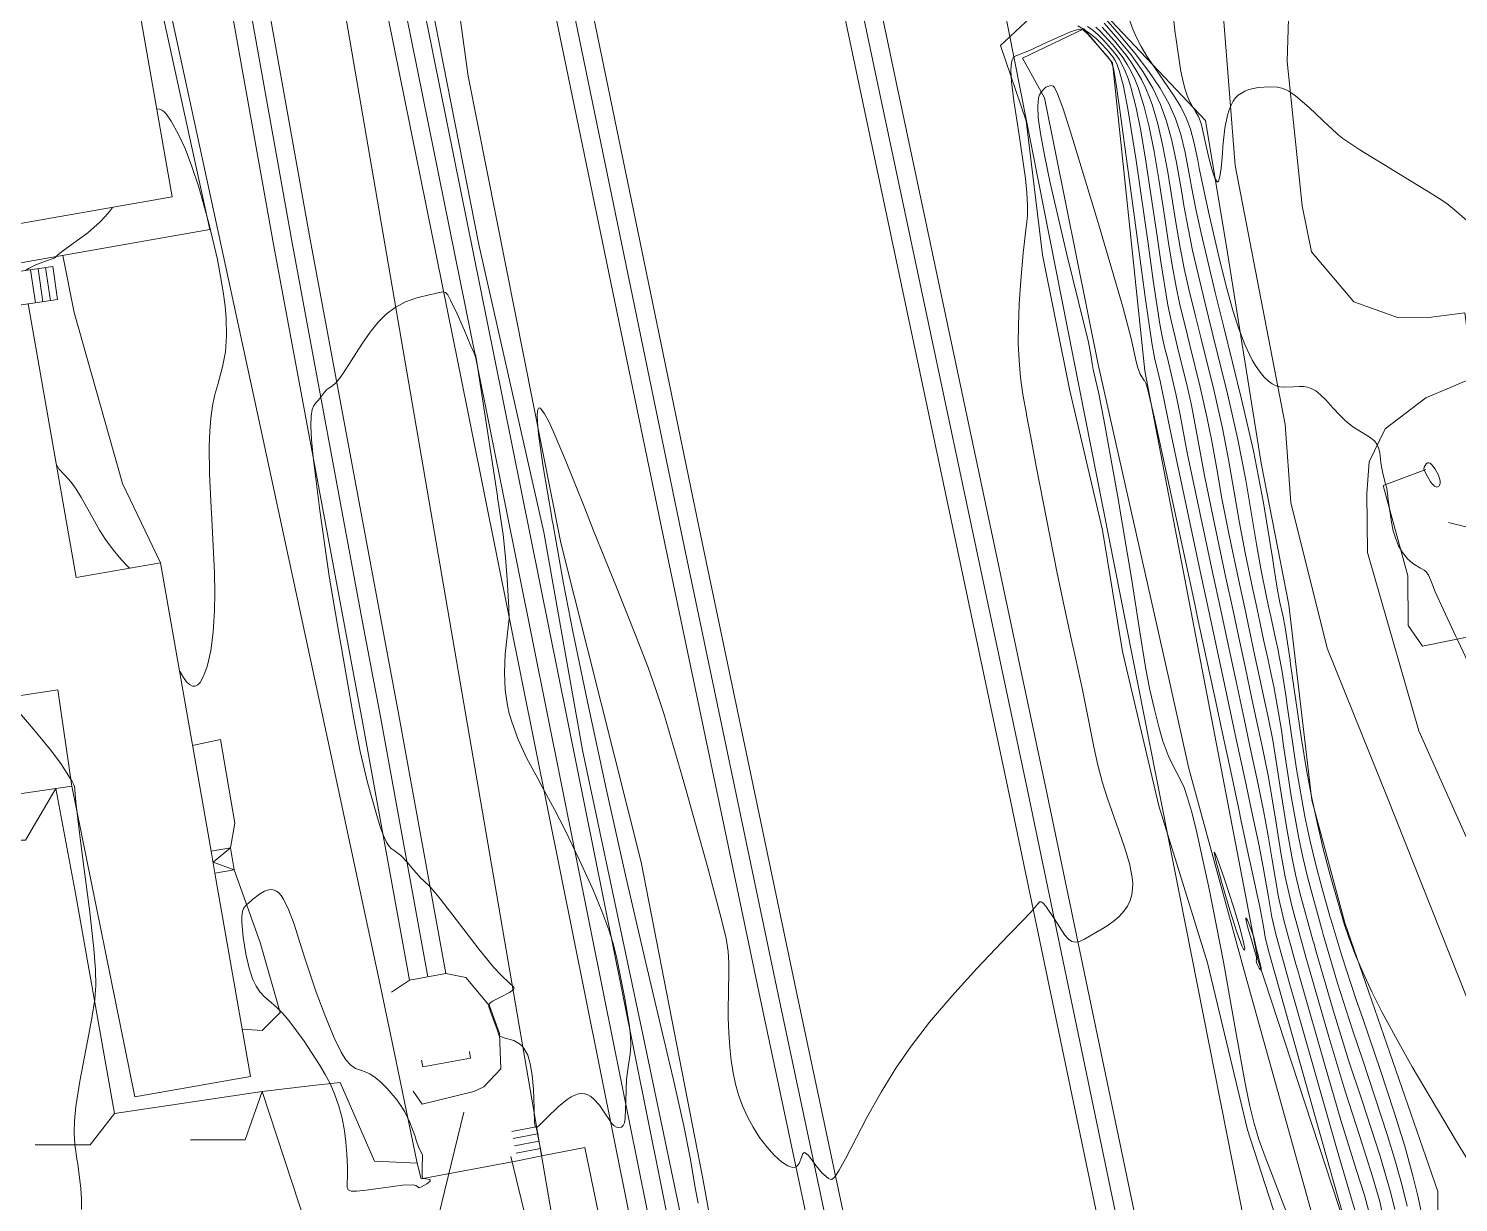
# Model space of a CAD drawing. Header units: metres. Extents: x 1233805 to 1234355, y 654698 to 655114.
# Drawn here: x 1234076.8 to 1234138.4, y 654992.7 to 655043.3 of the extents above; entities that cross this region are included whole.
import ezdxf

# ---------------------------------------------------------------- set-up
doc = ezdxf.new("R2010")
doc.units = ezdxf.units.M

msp = doc.modelspace()

# ---------------------------------------------------------------- linework, layer by layer
at = {"layer": 'ИИ_ГИДРОГРАФИЯ', "lineweight": 0, "elevation": 5.096}
msp.add_lwpolyline([(1234145.013, 654951.344), (1234144.198, 654951.95), (1234143.374, 654954.929), (1234142.943, 654956.27), (1234139.842, 654967.008), (1234137.711, 654973.813), (1234135.295, 654979.585), (1234133.888, 654981.868), (1234132.364, 654991.308), (1234129.181, 655002.757), (1234126.804, 655011.427), (1234125.945, 655015.295), (1234122.899, 655028.824), (1234120.597, 655040.323), (1234119.644, 655042.035), (1234122.284, 655043.286), (1234123.524, 655041.825), (1234124.913, 655028.55), (1234129.789, 655003.198), (1234133.568, 654991.624), (1234140.523, 654971.04), (1234144.06, 654956.184), (1234145.013, 654951.344)], dxfattribs=at)
at = {"layer": 'ИИ_ГОРИЗОНТАЛИ_ОСН', "lineweight": 0}
for points, elevation in [([(1234122.025, 655043.417), (1234122.275, 655043.281), (1234122.551, 655043.095), (1234122.82, 655042.872), (1234123.082, 655042.613), (1234123.388, 655042.266), (1234123.395, 655042.258), (1234123.396, 655042.256), (1234123.537, 655042.082), (1234123.637, 655041.926), (1234123.728, 655041.736), (1234123.814, 655041.502), (1234123.993, 655040.827), (1234124.188, 655039.839), (1234124.542, 655037.617), (1234125.067, 655033.938), (1234125.278, 655032.442), (1234125.563, 655030.572), (1234125.665, 655030.036), (1234125.783, 655029.525), (1234125.888, 655029.107), (1234126.257, 655027.562), (1234126.432, 655026.658), (1234126.746, 655025.025), (1234127.833, 655019.877), (1234128.186, 655018.241), (1234128.503, 655016.768), (1234128.846, 655015.168), (1234129.191, 655013.555), (1234129.502, 655012.11), (1234129.741, 655010.999), (1234130.032, 655009.609), (1234130.234, 655008.52), (1234130.402, 655007.481), (1234130.673, 655005.884), (1234130.916, 655004.831), (1234131.425, 655002.995), (1234131.503, 655002.722), (1234131.633, 655002.262), (1234132.648, 654998.692), (1234133.36, 654996.268), (1234134.036, 654994.099), (1234134.37, 654993.034), (1234134.554, 654992.389)], 6.5), ([(1234122.441, 655043.392), (1234122.68, 655043.23), (1234122.911, 655043.033), (1234123.145, 655042.796), (1234123.454, 655042.444), (1234123.465, 655042.43), (1234123.468, 655042.428), (1234123.662, 655042.192), (1234123.808, 655041.981), (1234123.943, 655041.743), (1234124.069, 655041.471), (1234124.193, 655041.149), (1234124.312, 655040.779), (1234124.539, 655039.887), (1234124.726, 655038.962), (1234124.932, 655037.777), (1234125.447, 655034.36), (1234125.608, 655033.25), (1234125.912, 655031.38), (1234126.044, 655030.726), (1234126.215, 655030.007), (1234126.37, 655029.385), (1234126.706, 655028.028), (1234126.924, 655027.07), (1234127.217, 655025.53), (1234127.491, 655024.041), (1234127.856, 655022.239), (1234128.411, 655019.63), (1234128.701, 655018.282), (1234128.963, 655017.068), (1234129.245, 655015.75), (1234129.53, 655014.422), (1234129.786, 655013.232), (1234129.983, 655012.316), (1234130.229, 655011.124), (1234130.421, 655010.035), (1234130.572, 655009.068), (1234130.786, 655007.708), (1234130.958, 655006.751), (1234131.256, 655005.447), (1234131.79, 655003.513), (1234131.852, 655003.293), (1234131.948, 655002.953), (1234132.836, 654999.855), (1234133.526, 654997.564), (1234134.169, 654995.561), (1234134.72, 654993.842), (1234135.031, 654992.758), (1234135.301, 654991.547)], 7), ([(1234122.805, 655043.367), (1234122.998, 655043.198), (1234123.519, 655042.622), (1234123.536, 655042.603), (1234123.539, 655042.6), (1234123.786, 655042.302), (1234123.98, 655042.04), (1234124.158, 655041.76), (1234124.323, 655041.459), (1234124.481, 655041.123), (1234124.627, 655040.758), (1234124.891, 655039.935), (1234125.1, 655039.075), (1234125.314, 655038), (1234125.534, 655036.71), (1234125.804, 655034.948), (1234125.938, 655034.058), (1234126.105, 655033.031), (1234126.261, 655032.181), (1234126.427, 655031.405), (1234126.646, 655030.489), (1234126.853, 655029.662), (1234127.3, 655027.855), (1234127.591, 655026.579), (1234127.787, 655025.597), (1234128.01, 655024.337), (1234128.236, 655023.057), (1234128.546, 655021.479), (1234128.989, 655019.382), (1234129.217, 655018.323), (1234129.423, 655017.369), (1234129.645, 655016.332), (1234129.868, 655015.288), (1234130.07, 655014.353), (1234130.224, 655013.633), (1234130.425, 655012.64), (1234130.608, 655011.55), (1234130.735, 655010.709), (1234131.013, 655008.909), (1234131.243, 655007.618), (1234131.405, 655006.854), (1234131.594, 655006.069), (1234132.155, 655004.029), (1234132.202, 655003.864), (1234132.272, 655003.618), (1234133.026, 655001.012), (1234133.693, 654998.861), (1234134.257, 654997.144), (1234135.049, 654994.711), (1234135.508, 654993.128), (1234135.68, 654992.413)], 7.5), ([(1234123.159, 655043.537), (1234123.65, 655042.979), (1234123.676, 655042.948), (1234123.679, 655042.944), (1234124.323, 655042.165), (1234124.831, 655041.456), (1234125.256, 655040.742), (1234125.594, 655040.03), (1234125.851, 655039.316), (1234126.079, 655038.487), (1234126.281, 655037.535), (1234126.506, 655036.234), (1234126.599, 655035.675), (1234126.775, 655034.702), (1234126.97, 655033.744), (1234127.509, 655031.453), (1234127.818, 655030.217), (1234128.489, 655027.508), (1234128.926, 655025.596), (1234129.272, 655023.838), (1234129.616, 655021.779), (1234129.727, 655021.089), (1234129.927, 655019.953), (1234130.145, 655018.887), (1234130.249, 655018.404), (1234130.343, 655017.97), (1234130.444, 655017.497), (1234130.545, 655017.021), (1234130.637, 655016.596), (1234130.708, 655016.268), (1234130.818, 655015.674), (1234130.982, 655014.581), (1234131.046, 655014.13), (1234131.453, 655011.395), (1234131.814, 655009.352), (1234132.026, 655008.349), (1234132.268, 655007.327), (1234132.54, 655006.287), (1234132.886, 655005.058), (1234132.901, 655005.006), (1234132.923, 655004.928), (1234133.395, 655003.35), (1234134.025, 655001.455), (1234134.289, 655000.688), (1234135.066, 654998.413), (1234135.64, 654996.661), (1234136.107, 654995.143), (1234136.461, 654993.867), (1234136.682, 654992.956), (1234136.871, 654992.048)], 8.5), ([(1234123.234, 655043.712), (1234123.715, 655043.157), (1234123.746, 655043.121), (1234123.749, 655043.118), (1234124.494, 655042.23), (1234125.084, 655041.459), (1234125.57, 655040.739), (1234125.946, 655040.078), (1234126.232, 655039.434), (1234126.466, 655038.735), (1234126.656, 655037.961), (1234126.856, 655036.892), (1234126.929, 655036.483), (1234127.115, 655035.518), (1234127.335, 655034.484), (1234127.94, 655031.935), (1234128.301, 655030.494), (1234129.084, 655027.335), (1234129.593, 655025.105), (1234130.028, 655022.875), (1234130.427, 655020.407), (1234130.472, 655020.105), (1234130.618, 655019.188), (1234130.723, 655018.639), (1234130.765, 655018.445), (1234130.803, 655018.27), (1234130.843, 655018.079), (1234130.884, 655017.887), (1234130.921, 655017.717), (1234130.949, 655017.585), (1234131.169, 655016.096), (1234131.194, 655015.911), (1234131.666, 655012.684), (1234131.885, 655011.37), (1234132.099, 655010.219), (1234132.335, 655009.101), (1234132.603, 655007.963), (1234132.9, 655006.819), (1234133.251, 655005.577), (1234133.5, 655004.734), (1234133.702, 655004.145), (1234133.993, 655003.373), (1234134.315, 655002.61), (1234134.693, 655001.795), (1234135.125, 655000.936), (1234135.706, 654999.858), (1234136.435, 654998.566), (1234138.338, 654995.345), (1234139.155, 654994.02)], 9), ([(1234124.266, 655043.643), (1234124.403, 655043.273), (1234124.56, 655042.918), (1234124.76, 655042.534), (1234125.006, 655042.119), (1234125.717, 655041.064), (1234126.177, 655040.397), (1234126.463, 655039.935), (1234126.703, 655039.46), (1234126.888, 655038.968), (1234127.033, 655038.427), (1234127.195, 655037.628), (1234127.259, 655037.291), (1234127.653, 655035.414), (1234128.145, 655033.295), (1234128.446, 655032.102), (1234128.71, 655031.155), (1234128.966, 655030.36), (1234129.219, 655029.694), (1234129.541, 655029.022), (1234129.707, 655028.74), (1234129.878, 655028.496), (1234130.05, 655028.29), (1234130.224, 655028.125), (1234130.4, 655027.999), (1234130.577, 655027.914), (1234130.72, 655027.873), (1234130.879, 655027.853), (1234131.298, 655027.867), (1234131.562, 655027.884), (1234131.755, 655027.879), (1234131.928, 655027.85), (1234132.085, 655027.797), (1234132.277, 655027.688), (1234132.484, 655027.524), (1234132.711, 655027.303), (1234133.02, 655026.964), (1234133.325, 655026.63), (1234133.55, 655026.409), (1234133.881, 655026.149), (1234134.32, 655025.876), (1234134.627, 655025.688), (1234134.803, 655025.542), (1234134.91, 655025.402), (1234134.986, 655025.234), (1234135.033, 655025.036), (1234135.065, 655024.754), (1234135.08, 655024.598), (1234135.146, 655024.206), (1234135.256, 655023.786), (1234135.272, 655023.735), (1234135.334, 655023.5), (1234135.385, 655023.141), (1234135.402, 655022.995), (1234135.537, 655022.031), (1234135.616, 655021.663), (1234135.705, 655021.356), (1234135.843, 655021.022), (1234136.018, 655020.723), (1234136.227, 655020.462), (1234136.464, 655020.25), (1234136.792, 655020.056), (1234136.943, 655019.973), (1234137.035, 655019.898), (1234137.133, 655019.75), (1234137.258, 655019.451), (1234137.423, 655019.039), (1234138.137, 655017.48), (1234138.314, 655017.105), (1234138.39, 655016.943), (1234138.863, 655015.959)], 9.5), ([(1234131.044, 654992.213), (1234130.442, 654993.794), (1234130.093, 654994.695), (1234129.829, 654995.442), (1234129.623, 654996.129), (1234129.44, 654996.868), (1234129.253, 654997.777), (1234128.84, 655000.081), (1234128.303, 655003.084), (1234127.696, 655006.171), (1234127.124, 655008.79), (1234126.928, 655009.577), (1234126.759, 655010.163), (1234126.603, 655010.602), (1234126.426, 655010.986), (1234126.293, 655011.236), (1234125.954, 655011.915), (1234125.693, 655012.606), (1234125.513, 655013.218), (1234125.325, 655013.966), (1234125.137, 655014.817), (1234124.965, 655015.699), (1234124.692, 655017.393), (1234124.358, 655019.535), (1234123.738, 655023.201), (1234123.153, 655026.453), (1234122.92, 655027.63), (1234122.734, 655028.429), (1234122.689, 655028.619), (1234122.648, 655028.873), (1234122.575, 655029.336), (1234122.471, 655029.845), (1234122.074, 655031.467), (1234121.554, 655033.566), (1234120.841, 655036.652), (1234120.59, 655037.855), (1234120.421, 655038.777), (1234120.327, 655039.463), (1234120.3, 655039.97), (1234120.337, 655040.319), (1234120.38, 655040.449), (1234120.444, 655040.563), (1234120.544, 655040.683), (1234120.658, 655040.773), (1234120.781, 655040.829), (1234120.899, 655040.845), (1234120.964, 655040.827), (1234121.02, 655040.771), (1234121.16, 655040.493), (1234121.378, 655039.894), (1234121.714, 655038.857), (1234122.926, 655034.887), (1234123.963, 655031.313), (1234124.324, 655029.951), (1234124.548, 655028.952), (1234124.607, 655028.688), (1234124.714, 655028.416), (1234124.889, 655028.145), (1234124.896, 655028.136), (1234124.963, 655028.018), (1234125.032, 655027.795), (1234125.33, 655026.523), (1234126.627, 655020.576), (1234127.068, 655018.496), (1234127.218, 655017.781), (1234127.968, 655014.289), (1234128.251, 655012.996), (1234128.577, 655011.495), (1234128.962, 655009.671), (1234129.055, 655009.224), (1234129.415, 655007.545), (1234129.471, 655007.293), (1234129.879, 655005.388), (1234130.035, 655004.53), (1234130.102, 655004.15), (1234130.232, 655003.619), (1234130.703, 655001.937), (1234130.803, 655001.58), (1234131.726, 654998.301), (1234133.028, 654993.674), (1234133.581, 654991.717)], 5.5), ([(1234083.328, 655015.673), (1234083.366, 655015.591), (1234083.508, 655015.345), (1234083.643, 655015.16), (1234083.771, 655015.035), (1234083.893, 655014.971), (1234084.009, 655014.966), (1234084.121, 655015.02), (1234084.229, 655015.134), (1234084.334, 655015.308), (1234084.434, 655015.538), (1234084.526, 655015.816), (1234084.68, 655016.497), (1234084.788, 655017.31), (1234084.844, 655018.224), (1234084.853, 655018.972), (1234084.838, 655019.847), (1234084.726, 655022.172), (1234084.698, 655022.659), (1234084.631, 655024.136), (1234084.62, 655025.293), (1234084.639, 655025.963), (1234084.682, 655026.522), (1234084.757, 655027.041), (1234084.865, 655027.534), (1234084.99, 655027.973), (1234085.196, 655028.731), (1234085.312, 655029.382), (1234085.363, 655030.071), (1234085.348, 655030.805), (1234085.3, 655031.347), (1234085.22, 655031.956), (1234085.108, 655032.626), (1234084.967, 655033.349), (1234084.599, 655034.92), (1234084.165, 655036.466), (1234083.871, 655037.361), (1234083.578, 655038.129), (1234083.285, 655038.773), (1234082.983, 655039.314), (1234082.76, 655039.629), (1234082.664, 655039.727), (1234082.571, 655039.793), (1234082.475, 655039.832), (1234082.373, 655039.842), (1234082.359, 655039.841)], 6.5), ([(1234080.454, 655035.601), (1234080.329, 655035.426), (1234080.138, 655035.2), (1234079.916, 655034.97), (1234079.384, 655034.505), (1234078.675, 655033.981), (1234078.614, 655033.938), (1234078.186, 655033.626), (1234078.036, 655033.493), (1234078.035, 655033.493), (1234078.002, 655033.448), (1234077.986, 655033.435), (1234077.932, 655033.412), (1234077.521, 655033.267), (1234077.52, 655033.266), (1234077.144, 655033.124), (1234076.858, 655032.982), (1234076.708, 655032.879)], 6.5), ([(1234078.026, 655024.541), (1234078.147, 655024.34), (1234078.398, 655024.057), (1234078.671, 655023.756), (1234078.888, 655023.464), (1234079.091, 655023.129), (1234079.384, 655022.594), (1234079.889, 655021.692), (1234080.151, 655021.289), (1234080.434, 655020.899), (1234080.732, 655020.533), (1234081.028, 655020.211), (1234081.171, 655020.07), (1234081.187, 655020.053)], 6.5), ([(1234128.88, 655004.371), (1234129.097, 655003.782), (1234129.17, 655003.63), (1234129.211, 655003.593), (1234129.216, 655003.675), (1234129.184, 655003.866), (1234129.021, 655004.507), (1234128.732, 655005.467), (1234128.359, 655006.614), (1234128.043, 655007.515), (1234127.948, 655007.753), (1234127.905, 655007.823), (1234127.977, 655007.452), (1234128.235, 655006.494), (1234128.579, 655005.32), (1234128.88, 655004.371)], 5.5), ([(1234086.021, 655004.801), (1234086.077, 655004.151), (1234086.189, 655003.437), (1234086.331, 655002.816), (1234086.494, 655002.327), (1234086.634, 655002.042), (1234086.802, 655001.796), (1234087.001, 655001.581), (1234087.287, 655001.336), (1234087.551, 655001.113), (1234087.792, 655000.87), (1234088.052, 655000.564), (1234088.7, 654999.675), (1234089.37, 654998.659), (1234089.618, 654998.236), (1234089.823, 654997.842), (1234090.034, 654997.36), (1234090.206, 654996.868), (1234090.342, 654996.356), (1234090.444, 654995.816), (1234090.507, 654995.327), (1234090.551, 654994.798), (1234090.573, 654994.255), (1234090.571, 654993.773), (1234090.565, 654993.631), (1234090.563, 654993.382), (1234090.608, 654993.266), (1234090.656, 654993.232), (1234090.726, 654993.212), (1234090.957, 654993.207), (1234091.38, 654993.249), (1234092.11, 654993.349), (1234092.947, 654993.461), (1234093.399, 654993.48), (1234093.52, 654993.457), (1234093.584, 654993.411), (1234093.596, 654993.394), (1234093.64, 654993.36), (1234093.733, 654993.386), (1234093.993, 654993.526), (1234094.131, 654993.642), (1234094.137, 654993.679), (1234094.107, 654993.709), (1234093.941, 654993.747), (1234093.837, 654993.756), (1234093.837, 654993.756), (1234093.831, 654993.755), (1234093.825, 654993.755), (1234093.823, 654993.754), (1234093.816, 654993.754), (1234093.81, 654993.755), (1234093.808, 654993.755), (1234093.808, 654993.755), (1234093.796, 654993.874), (1234093.785, 654994.392), (1234093.798, 654994.546), (1234093.8, 654994.757), (1234093.713, 654994.953), (1234093.649, 654995.077), (1234093.53, 654995.414), (1234093.469, 654995.605), (1234093.265, 654996.166), (1234093.044, 654996.624), (1234092.89, 654996.877), (1234092.709, 654997.131), (1234092.265, 654997.648), (1234092.002, 654997.907), (1234091.761, 654998.11), (1234091.539, 654998.259), (1234091.333, 654998.358), (1234091.176, 654998.405), (1234090.916, 654998.497), (1234090.71, 654998.64), (1234090.506, 654998.87), (1234090.298, 654999.197), (1234089.992, 654999.822), (1234089.633, 655000.693), (1234089.23, 655001.788), (1234088.81, 655003.036), (1234088.599, 655003.701), (1234088.27, 655004.719), (1234088.037, 655005.344), (1234087.822, 655005.787), (1234087.718, 655005.943), (1234087.615, 655006.059), (1234087.518, 655006.134), (1234087.416, 655006.181), (1234087.307, 655006.203), (1234087.192, 655006.199), (1234086.995, 655006.138), (1234086.776, 655006.01), (1234086.479, 655005.773), (1234086.423, 655005.726), (1234086.361, 655005.673), (1234086.179, 655005.509), (1234086.097, 655005.393), (1234086.047, 655005.257), (1234086.021, 655005.065), (1234086.021, 655004.801)], 6.5), ([(1234129.719, 655003.288), (1234129.583, 655003.781), (1234129.535, 655003.935), (1234129.334, 655004.611), (1234129.26, 655004.936), (1234129.263, 655004.966), (1234129.277, 655004.966), (1234129.335, 655004.88), (1234129.5, 655004.49), (1234129.605, 655004.15), (1234129.715, 655003.703), (1234129.732, 655003.629), (1234129.793, 655003.393), (1234129.799, 655003.372), (1234129.813, 655003.306), (1234129.817, 655003.283), (1234129.844, 655003.175), (1234129.86, 655003.11), (1234129.924, 655002.833), (1234129.924, 655002.729), (1234129.893, 655002.746), (1234129.841, 655002.817), (1234129.737, 655003.024), (1234129.717, 655003.12), (1234129.719, 655003.182), (1234129.72, 655003.196), (1234129.719, 655003.288)], 5)]:
    msp.add_lwpolyline(points, dxfattribs=dict(at, elevation=elevation))
at = {"layer": 'ИИ_ГОРИЗОНТАЛИ_УТОЛЩ', "lineweight": 0}
for points, elevation in [([(1234105.67, 654992.686), (1234105.568, 654993.28), (1234105.334, 654994.639), (1234105.056, 654996.031), (1234104.6, 654998.07), (1234103.829, 655001.339), (1234103.364, 655003.298), (1234102.579, 655006.69), (1234101.762, 655010.357), (1234100.911, 655014.288), (1234100.275, 655017.329), (1234099.873, 655019.395), (1234099.425, 655021.916), (1234099.377, 655022.188), (1234099.368, 655022.242), (1234099, 655024.425), (1234098.804, 655025.827), (1234098.757, 655026.325), (1234098.747, 655026.678), (1234098.773, 655026.889), (1234098.799, 655026.942), (1234098.835, 655026.959), (1234098.876, 655026.942), (1234098.927, 655026.896), (1234099.057, 655026.709), (1234099.225, 655026.398), (1234099.433, 655025.959), (1234099.964, 655024.712), (1234100.793, 655022.635), (1234101.161, 655021.704), (1234102.155, 655019.234), (1234102.997, 655017.138), (1234103.523, 655015.767), (1234103.87, 655014.787), (1234104.194, 655013.79), (1234104.998, 655011.033), (1234105.004, 655011.009), (1234105.025, 655010.936), (1234106.09, 655007.142), (1234106.688, 655004.909), (1234106.879, 655004.097), (1234106.974, 655003.532), (1234107.005, 655003.044), (1234106.991, 655002.332), (1234106.985, 655002.148), (1234106.969, 655000.678), (1234106.991, 655000.029), (1234107.035, 654999.42), (1234107.099, 654998.845), (1234107.185, 654998.31), (1234107.292, 654997.813), (1234107.421, 654997.357), (1234107.593, 654996.881), (1234107.802, 654996.413), (1234108.047, 654995.96), (1234108.323, 654995.528), (1234108.632, 654995.119), (1234108.953, 654994.762), (1234109.267, 654994.479), (1234109.543, 654994.298), (1234109.652, 654994.254), (1234109.749, 654994.236), (1234109.836, 654994.242), (1234109.912, 654994.273), (1234109.976, 654994.328), (1234110.031, 654994.408), (1234110.128, 654994.663), (1234110.192, 654994.832), (1234110.253, 654994.87), (1234110.334, 654994.834), (1234110.439, 654994.725), (1234110.597, 654994.511), (1234110.701, 654994.367), (1234111.006, 654994.004), (1234111.285, 654993.76), (1234111.358, 654993.722), (1234111.42, 654993.719), (1234111.485, 654993.752), (1234111.557, 654993.822), (1234111.752, 654994.108), (1234112.038, 654994.633), (1234112.266, 654995.08), (1234112.944, 654996.388), (1234113.56, 654997.48), (1234114.196, 654998.504), (1234114.851, 654999.452), (1234115.648, 655000.485), (1234116.596, 655001.608), (1234117.685, 655002.809), (1234119.033, 655004.219), (1234119.19, 655004.381), (1234120.019, 655005.25), (1234120.314, 655005.595), (1234120.315, 655005.596), (1234120.382, 655005.672), (1234120.45, 655005.68), (1234120.538, 655005.622), (1234120.649, 655005.495), (1234121.005, 655004.952), (1234121.476, 655004.244), (1234121.634, 655004.068), (1234121.777, 655003.967), (1234121.914, 655003.932), (1234122.069, 655003.959), (1234122.318, 655004.07), (1234122.806, 655004.352), (1234122.975, 655004.453), (1234122.986, 655004.46), (1234123.337, 655004.676), (1234123.602, 655004.866), (1234123.827, 655005.063), (1234124.013, 655005.27), (1234124.165, 655005.492), (1234124.278, 655005.727), (1234124.354, 655005.975), (1234124.391, 655006.237), (1234124.395, 655006.468), (1234124.373, 655006.724), (1234124.257, 655007.321), (1234124.045, 655008.038), (1234123.677, 655009.07), (1234123.318, 655010.08), (1234123.093, 655010.806), (1234122.892, 655011.567), (1234122.716, 655012.357), (1234122.539, 655013.287), (1234122.524, 655013.368), (1234122.237, 655014.818), (1234121.825, 655016.65), (1234121.815, 655016.694), (1234121.449, 655018.343), (1234121.121, 655019.911), (1234120.238, 655024.451), (1234120.004, 655025.7), (1234119.822, 655026.664), (1234119.815, 655026.697), (1234119.664, 655027.543), (1234119.563, 655028.273), (1234119.497, 655029.004), (1234119.466, 655029.734), (1234119.47, 655030.522), (1234119.506, 655031.432), (1234119.575, 655032.454), (1234119.679, 655033.625), (1234119.806, 655034.765), (1234119.817, 655034.841), (1234119.859, 655035.243), (1234119.867, 655035.688), (1234119.84, 655036.221), (1234119.778, 655036.838), (1234119.487, 655038.816), (1234119.276, 655040.194), (1234119.175, 655041.015), (1234119.147, 655041.505), (1234119.17, 655041.847), (1234119.201, 655041.963), (1234119.244, 655042.047), (1234119.3, 655042.103), (1234119.381, 655042.14), (1234119.442, 655042.161), (1234120.049, 655042.409), (1234120.555, 655042.64), (1234121.715, 655043.159), (1234121.987, 655043.256), (1234122.157, 655043.273), (1234122.294, 655043.218), (1234122.463, 655043.065), (1234123.306, 655042.107), (1234123.325, 655042.085), (1234123.325, 655042.085), (1234123.469, 655041.878), (1234123.56, 655041.584), (1234123.663, 655041), (1234123.836, 655039.791), (1234124.38, 655035.799), (1234124.948, 655031.634), (1234125.216, 655029.76), (1234125.352, 655029.043), (1234125.405, 655028.83), (1234125.589, 655028.053), (1234125.66, 655027.698), (1234126, 655026.009), (1234127.255, 655020.125), (1234127.67, 655018.201), (1234128.042, 655016.468), (1234128.446, 655014.586), (1234128.853, 655012.689), (1234129.219, 655010.989), (1234129.5, 655009.682), (1234129.835, 655008.096), (1234130.048, 655007.005), (1234130.225, 655005.96), (1234130.388, 655005.017), (1234130.575, 655004.222), (1234131.062, 655002.473), (1234131.153, 655002.151), (1234131.344, 655001.473), (1234133.194, 654994.971), (1234133.851, 654992.782), (1234134.077, 654992.019)], 6), ([(1234123.081, 655043.365), (1234123.585, 655042.8), (1234123.606, 655042.776), (1234123.609, 655042.772), (1234124.151, 655042.102), (1234124.374, 655041.783), (1234124.577, 655041.455), (1234124.768, 655041.108), (1234124.942, 655040.748), (1234125.1, 655040.373), (1234125.242, 655039.983), (1234125.475, 655039.195), (1234125.696, 655038.24), (1234125.908, 655037.116), (1234126.156, 655035.582), (1234126.269, 655034.867), (1234126.439, 655033.87), (1234126.614, 655032.972), (1234126.813, 655032.068), (1234127.077, 655030.971), (1234127.336, 655029.94), (1234127.895, 655027.682), (1234128.259, 655026.088), (1234128.525, 655024.741), (1234128.81, 655023.086), (1234128.982, 655022.073), (1234129.237, 655020.717), (1234129.567, 655019.134), (1234129.733, 655018.364), (1234129.883, 655017.669), (1234130.044, 655016.915), (1234130.207, 655016.155), (1234130.353, 655015.474), (1234130.466, 655014.95), (1234130.622, 655014.156), (1234130.795, 655013.066), (1234130.893, 655012.397), (1234131.235, 655010.138), (1234131.529, 655008.485), (1234131.716, 655007.6), (1234131.932, 655006.696), (1234132.52, 655004.544), (1234132.551, 655004.435), (1234132.597, 655004.274), (1234133.214, 655002.173), (1234133.859, 655000.158), (1234134.3, 654998.848), (1234135.358, 654995.646), (1234135.713, 654994.48), (1234135.985, 654993.498), (1234136.21, 654992.557)], 8), ([(1234126.147, 655043.752), (1234126.227, 655043.1), (1234126.25, 655042.927), (1234126.263, 655042.834), (1234126.457, 655041.533), (1234126.55, 655041.062), (1234126.647, 655040.685), (1234126.734, 655040.423), (1234126.837, 655040.179), (1234127.109, 655039.696), (1234127.222, 655039.511), (1234127.344, 655039.215), (1234127.463, 655038.7), (1234127.518, 655038.439), (1234127.678, 655037.734), (1234127.818, 655037.199), (1234127.934, 655036.854), (1234128.025, 655036.701), (1234128.06, 655036.695), (1234128.092, 655036.73), (1234128.149, 655036.925), (1234128.198, 655037.285), (1234128.256, 655037.923), (1234128.282, 655038.243), (1234128.367, 655039.017), (1234128.475, 655039.572), (1234128.546, 655039.803), (1234128.627, 655040.003), (1234128.721, 655040.174), (1234128.827, 655040.316), (1234128.942, 655040.429), (1234129.076, 655040.527), (1234129.229, 655040.609), (1234129.401, 655040.675), (1234129.8, 655040.761), (1234130.295, 655040.789), (1234130.624, 655040.774), (1234130.87, 655040.718), (1234131.115, 655040.602), (1234131.403, 655040.402), (1234131.988, 655039.904), (1234132.86, 655039.086), (1234132.941, 655039.009), (1234133.225, 655038.745), (1234133.443, 655038.568), (1234134.177, 655038.083), (1234136.686, 655036.545), (1234137.086, 655036.301), (1234137.597, 655035.984), (1234137.916, 655035.763), (1234138.256, 655035.49), (1234138.784, 655035.033)], 10), ([(1234096.1, 655029.109), (1234096.094, 655029.149), (1234096.08, 655029.255), (1234096.13, 655029.034), (1234096.22, 655028.454), (1234096.331, 655027.724), (1234097.027, 655023.155), (1234097.035, 655023.105), (1234097.274, 655021.497), (1234097.385, 655020.512), (1234097.456, 655019.575), (1234097.525, 655018.361), (1234097.535, 655017.874), (1234097.465, 655017.269), (1234097.464, 655017.256), (1234097.364, 655016.35), (1234097.331, 655015.556), (1234097.363, 655014.814), (1234097.461, 655014.133), (1234097.541, 655013.786), (1234097.646, 655013.427), (1234097.928, 655012.667), (1234098.304, 655011.855), (1234098.836, 655010.858), (1234098.871, 655010.795), (1234099.496, 655009.65), (1234099.948, 655008.767), (1234100.554, 655007.498), (1234101.134, 655006.215), (1234101.528, 655005.272), (1234101.826, 655004.473), (1234102, 655003.917), (1234102.153, 655003.301), (1234102.517, 655001.513), (1234102.714, 655000.316), (1234102.76, 654999.869), (1234102.775, 654999.499), (1234102.754, 654999.115), (1234102.683, 654998.648), (1234102.595, 654998.036), (1234102.565, 654997.107), (1234102.539, 654996.35), (1234102.505, 654996.159), (1234102.45, 654996.032), (1234102.375, 654995.965), (1234102.266, 654995.947), (1234102.158, 654995.963), (1234102.06, 654996.024), (1234101.946, 654996.145), (1234101.811, 654996.334), (1234101.72, 654996.479), (1234101.428, 654996.914), (1234101.175, 654997.194), (1234101.047, 654997.292), (1234100.92, 654997.362), (1234100.793, 654997.404), (1234100.665, 654997.416), (1234100.524, 654997.399), (1234100.372, 654997.35), (1234100.207, 654997.27), (1234100.03, 654997.159), (1234099.643, 654996.846), (1234099.167, 654996.377), (1234099.107, 654996.315), (1234098.818, 654996.031), (1234098.745, 654995.973), (1234098.709, 654995.962), (1234098.678, 654995.971), (1234098.658, 654996), (1234098.632, 654996.189), (1234098.612, 654996.684), (1234098.609, 654996.806), (1234098.579, 654997.601), (1234098.527, 654998.208), (1234098.446, 654998.7), (1234098.335, 654999.071), (1234098.187, 654999.346), (1234098.094, 654999.458), (1234097.988, 654999.554), (1234097.742, 654999.698), (1234097.418, 654999.793), (1234097.359, 654999.807), (1234097.161, 654999.873), (1234097.111, 654999.909), (1234097.09, 654999.95), (1234097.09, 654999.952), (1234097.014, 655000.175), (1234096.72, 655000.977), (1234096.716, 655000.987), (1234096.664, 655001.147), (1234096.666, 655001.24), (1234096.722, 655001.322), (1234096.849, 655001.411), (1234097.166, 655001.575), (1234097.551, 655001.776), (1234097.724, 655001.903), (1234097.749, 655001.952), (1234097.735, 655002.003), (1234097.558, 655002.178), (1234097.212, 655002.498), (1234096.882, 655002.847), (1234096.241, 655003.623), (1234095.25, 655004.912), (1234094.578, 655005.79), (1234094.15, 655006.303), (1234093.841, 655006.6), (1234093.739, 655006.689), (1234093.346, 655007.138), (1234093.155, 655007.368), (1234092.877, 655007.666), (1234092.645, 655007.851), (1234092.59, 655007.883), (1234092.457, 655007.972), (1234092.353, 655008.083), (1234092.25, 655008.246), (1234092.146, 655008.467), (1234092, 655008.859), (1234091.83, 655009.393), (1234091.441, 655010.812), (1234091.123, 655012.158), (1234090.843, 655013.555), (1234090.514, 655015.462), (1234090.317, 655016.618), (1234090.189, 655017.337), (1234089.788, 655019.714), (1234089.381, 655022.539), (1234089.097, 655024.84), (1234089.027, 655025.603), (1234088.996, 655026.187), (1234089.004, 655026.606), (1234089.05, 655026.896), (1234089.123, 655027.069), (1234089.244, 655027.207), (1234089.331, 655027.296), (1234089.45, 655027.463), (1234089.578, 655027.643), (1234089.68, 655027.748), (1234089.774, 655027.807), (1234089.927, 655027.907), (1234090.069, 655028.037), (1234090.226, 655028.222), (1234090.399, 655028.463), (1234090.731, 655028.987), (1234091.184, 655029.705), (1234091.551, 655030.229), (1234091.901, 655030.66), (1234092.234, 655030.995), (1234092.627, 655031.292), (1234093.069, 655031.529), (1234093.556, 655031.707), (1234094.151, 655031.847), (1234094.309, 655031.88), (1234094.465, 655031.917), (1234094.674, 655031.957), (1234094.789, 655031.934), (1234094.889, 655031.833), (1234095.016, 655031.608), (1234095.293, 655031.014), (1234095.61, 655030.29), (1234095.876, 655029.667), (1234096.025, 655029.318), (1234096.077, 655029.197), (1234096.08, 655029.189), (1234096.088, 655029.171)], 6), ([(1234137.283, 655024.51), (1234137.212, 655024.572), (1234137.148, 655024.599), (1234137.091, 655024.59), (1234137.035, 655024.546), (1234136.943, 655024.403), (1234136.927, 655024.321), (1234137.013, 655024.132), (1234137.224, 655023.77), (1234137.314, 655023.656), (1234137.396, 655023.584), (1234137.498, 655023.55), (1234137.585, 655023.587), (1234137.636, 655023.684), (1234137.639, 655023.821), (1234137.562, 655024.066), (1234137.427, 655024.318), (1234137.283, 655024.51)], 10), ([(1234076.198, 655014.104), (1234077.123, 655013.031), (1234077.785, 655012.224), (1234078.22, 655011.637), (1234078.573, 655011.086), (1234078.585, 655011.066), (1234078.693, 655010.886), (1234078.792, 655010.717), (1234078.819, 655010.64), (1234078.828, 655010.518), (1234078.828, 655010.508), (1234078.87, 655009.972), (1234079, 655008.89), (1234079.151, 655007.734), (1234079.473, 655005.233), (1234079.654, 655003.651), (1234079.726, 655002.748), (1234079.736, 655002.072), (1234079.687, 655001.462), (1234079.558, 655000.668), (1234079.369, 654999.668), (1234079.051, 654997.95), (1234078.878, 654996.86), (1234078.814, 654996.244), (1234078.801, 654995.726), (1234078.836, 654995.227), (1234078.935, 654994.501), (1234078.94, 654994.468), (1234079.082, 654993.336), (1234079.114, 654992.861), (1234079.123, 654992.417)], 6)]:
    msp.add_lwpolyline(points, dxfattribs=dict(at, elevation=elevation))
at = {"layer": 'ИИ_ДОРОГИ_АД', "lineweight": 0}
for points in [[(1234131.203, 655046.987), (1234131.045, 655041.89), (1234131.686, 655035.66), (1234132.101, 655033.679), (1234133.917, 655031.528), (1234135.844, 655030.833), (1234137.144, 655030.855), (1234138.699, 655031.051), (1234139.057, 655028.25), (1234137.018, 655027.399), (1234135.269, 655026.054), (1234134.571, 655024.637), (1234134.481, 655023.27), (1234134.502, 655020.729), (1234136.715, 655013.043), (1234141.134, 655003.131), (1234145.015, 654994.038), (1234147.997, 654987.279)], [(1234143.529, 654990.763), (1234140.432, 654996.939), (1234138.794, 655001.505), (1234135.373, 655010.163), (1234132.771, 655016.611), (1234131.197, 655022.879), (1234130.954, 655026.242), (1234128.805, 655037.406), (1234128.25, 655044.519)], [(1234078.317, 655033.529), (1234078.797, 655031.069), (1234080.883, 655023.706), (1234082.519, 655020.286)], [(1234085.53, 655008.007), (1234085.723, 655009.066), (1234085.1, 655012.678), (1234083.9, 655012.411)], [(1234078.011, 655010.556), (1234078.879, 655005.97), (1234080.543, 654996.555), (1234086.892, 654997.507)], [(1234086.045, 655000.185), (1234086.891, 655000.128), (1234087.668, 655000.904), (1234086.812, 655003.923), (1234085.696, 655007.061)], [(1234097.896, 654994.521), (1234093.751, 654993.735), (1234093.579, 654994.412), (1234092.567, 654999.282)], [(1234086.892, 654997.507), (1234088.952, 654997.744), (1234090.254, 654997.89), (1234091.739, 654994.496), (1234093.579, 654994.412)]]:
    msp.add_lwpolyline(points, dxfattribs=at)
at = {"layer": 'ИИ_ДОРОГИ_ЖД', "lineweight": 0}
for points in [[(1234103.274, 655092.561), (1234105.967, 655079.863), (1234111.241, 655055.087), (1234114.249, 655040.79), (1234120.633, 655010.648), (1234128.801, 654971.464), (1234129.49, 654967.922)], [(1234101.695, 655092.341), (1234104.412, 655079.533), (1234109.685, 655054.758), (1234112.693, 655040.461), (1234119.077, 655010.321), (1234127.242, 654971.15), (1234127.929, 654967.619)], [(1234102.485, 655092.451), (1234105.189, 655079.698), (1234110.463, 655054.923), (1234113.471, 655040.626), (1234119.855, 655010.484), (1234128.022, 654971.307), (1234128.71, 654967.77)], [(1234089.923, 655090.698), (1234092.962, 655075.716), (1234104.169, 655021.454), (1234108.349, 655001.523), (1234113.329, 654978.025), (1234118.838, 654952.19), (1234121.851, 654938.176), (1234125.471, 654921.436), (1234130.173, 654899.773), (1234133.97, 654882.279), (1234136.006, 654873.053), (1234138.723, 654860.605), (1234141.092, 654849.852), (1234142.897, 654841.711), (1234146.507, 654824.539), (1234147.514, 654819.331), (1234148.75, 654812.755), (1234149.915, 654806.102), (1234151.462, 654797.135), (1234152.708, 654789.316), (1234153.481, 654784.246), (1234154.037, 654780.73), (1234154.77, 654775.879), (1234156.141, 654767.076)], [(1234090.712, 655090.808), (1234093.741, 655075.876), (1234104.948, 655021.616), (1234109.127, 655001.687), (1234114.106, 654978.19), (1234119.616, 654952.357), (1234126.248, 654921.604), (1234130.95, 654899.942), (1234134.747, 654882.449), (1234136.783, 654873.223), (1234139.499, 654860.776), (1234141.869, 654850.023), (1234143.675, 654841.878), (1234147.286, 654824.697), (1234148.295, 654819.48), (1234149.532, 654812.897), (1234150.698, 654806.239), (1234152.247, 654797.266), (1234153.494, 654789.439), (1234154.266, 654784.368), (1234154.823, 654780.852), (1234155.556, 654775.999), (1234156.926, 654767.199)], [(1234091.501, 655090.918), (1234094.52, 655076.035), (1234105.726, 655021.778), (1234109.905, 655001.851), (1234114.884, 654978.356), (1234120.393, 654952.523), (1234127.025, 654921.772), (1234131.726, 654900.11), (1234135.523, 654882.619), (1234137.559, 654873.394), (1234140.276, 654860.946), (1234142.645, 654850.195), (1234144.452, 654842.046), (1234148.065, 654824.854), (1234149.076, 654819.629), (1234150.314, 654813.039), (1234151.481, 654806.375), (1234153.031, 654797.396), (1234154.279, 654789.561), (1234155.052, 654784.49), (1234155.608, 654780.973), (1234156.342, 654776.12), (1234157.71, 654767.332)], [(1234077.367, 655090.202), (1234079.02, 655080.832), (1234081.132, 655069.009), (1234087.403, 655033.927), (1234090.444, 655017.578), (1234091.224, 655013.432), (1234093.249, 655002.303)], [(1234078.172, 655090.215), (1234079.803, 655080.971), (1234081.914, 655069.149), (1234088.186, 655034.069), (1234091.225, 655017.724), (1234092.006, 655013.577), (1234094.031, 655002.446)], [(1234078.977, 655090.229), (1234080.586, 655081.11), (1234082.697, 655069.289), (1234088.968, 655034.212), (1234092.006, 655017.87), (1234092.788, 655013.722), (1234094.814, 655002.588)], [(1234083.099, 655090.298), (1234084.351, 655083.626), (1234087.02, 655069.872), (1234089.815, 655056.185), (1234095.338, 655028.869), (1234100.84, 655001.504), (1234106.355, 654974.061), (1234111.794, 654946.855), (1234114.566, 654933.135), (1234123.184, 654892.162)], [(1234083.906, 655090.311), (1234085.132, 655083.775), (1234087.8, 655070.028), (1234090.594, 655056.344), (1234096.117, 655029.026), (1234101.619, 655001.66), (1234107.135, 654974.217), (1234112.573, 654947.012), (1234115.345, 654933.295), (1234123.96, 654892.334)], [(1234084.712, 655090.325), (1234085.913, 655083.924), (1234088.579, 655070.183), (1234091.373, 655056.502), (1234096.896, 655029.184), (1234102.399, 655001.817), (1234107.914, 654974.373), (1234113.353, 654947.169), (1234116.124, 654933.456), (1234124.736, 654892.506)], [(1234092.471, 655001.782), (1234093.249, 655002.303), (1234094.814, 655002.588), (1234095.664, 655002.418), (1234096.693, 655001.199), (1234097.117, 655000.005), (1234097.184, 654998.475), (1234096.447, 654997.705), (1234096.011, 654997.501), (1234093.79, 654996.965), (1234093.399, 654997.512)], [(1234095.826, 654999.224), (1234095.878, 654998.94), (1234093.817, 654998.565), (1234093.766, 654998.849)]]:
    msp.add_lwpolyline(points, dxfattribs=at)
at = {"layer": 'ИИ_КАБЕЛЬ_СВЯЗИ', "lineweight": 0}
msp.add_lwpolyline([(1234109.138, 655093.38), (1234134.289, 654966.125), (1234093.444, 654958.357)], dxfattribs=at)
at = {"layer": 'ИИ_ЛЭП_НН', "lineweight": 0}
msp.add_lwpolyline([(1234097.602, 654994.701), (1234103.614, 654969.942)], dxfattribs=at)
at = {"layer": 'ИИ_ОГРАДЫ', "lineweight": 0}
msp.add_lwpolyline([(1234070.279, 655053.423), (1234067.347, 655068.375), (1234077.087, 655069.772), (1234081.269, 655050.076), (1234084.651, 655034.641), (1234074.273, 655032.819), (1234071.018, 655048.876)], dxfattribs=at)
at = {"layer": 'ИИ_ОТКОС', "lineweight": 0}
for points, elevation in [([(1234119.677, 654921.184), (1234118.299, 654927.982), (1234115.512, 654941.28), (1234113.36, 654952.271), (1234110.283, 654965.061), (1234108.042, 654977.311), (1234106.283, 654985.682), (1234103.284, 655000.028), (1234100.691, 655012.218), (1234099.03, 655021.61), (1234096.236, 655033.995), (1234093.843, 655046.134), (1234092.779, 655051.542), (1234089.418, 655067.972), (1234088.027, 655075.074), (1234085.79, 655086.251), (1234084.994, 655090.329)], 5.826), ([(1234131.005, 654990.692), (1234129.338, 654995.849), (1234127.62, 655003.042), (1234125.52, 655009.812), (1234123.95, 655016.46), (1234123.087, 655021.697), (1234121.668, 655027.771), (1234120.503, 655033.554), (1234119.8, 655039.325), (1234118.699, 655042.574), (1234120.206, 655043.984), (1234123.211, 655043.903), (1234127.535, 655039.343), (1234128.472, 655033.637), (1234129.928, 655024.579), (1234131.112, 655018.472), (1234132.105, 655010.056), (1234133.523, 655004.766), (1234137.534, 654993.198), (1234137.497, 654988.245)], 5.597)]:
    msp.add_lwpolyline(points, dxfattribs=dict(at, elevation=elevation))
at = {"layer": 'ИИ_ОТКОС', "color": 33, "lineweight": 0, "elevation": 6.426}
msp.add_lwpolyline([(1234085.854, 655090.344), (1234087.261, 655084.164), (1234090.171, 655068.923), (1234091.797, 655061.697), (1234093.561, 655053.173), (1234095.079, 655046.263), (1234095.768, 655041.258), (1234097.782, 655031.127), (1234099.764, 655021.152), (1234103.227, 655007.38), (1234105.867, 654993.82), (1234108.338, 654980.161), (1234110.858, 654968.436), (1234112.368, 654963.144), (1234114.818, 654950.641), (1234115.857, 654944.014), (1234117.669, 654935.058), (1234119.397, 654927.696), (1234120.38, 654922.125)], dxfattribs=at)
at = {"layer": 'ИИ_ОТМЕТКИ', "lineweight": 0}
for points, elevation in [([(1234078.011, 655010.556), (1234076.711, 655008.327), (1234074.348, 655008.327)], 5.938), ([(1234086.892, 654997.505), (1234086.167, 654995.418), (1234083.804, 654995.418)], 6.436), ([(1234080.543, 654996.554), (1234079.488, 654995.209), (1234077.125, 654995.209)], 6.111)]:
    msp.add_lwpolyline(points, dxfattribs=dict(at, elevation=elevation))
at = {"layer": 'ИИ_СООРУЖЕНИЕ', "lineweight": 0}
for points in [[(1234092.567, 654999.282), (1234091.995, 655002.032), (1234089.588, 655013.318), (1234086.807, 655026.193), (1234081.768, 655049.499)], [(1234097.896, 654994.521), (1234098.943, 654994.728), (1234098.696, 654995.982), (1234097.648, 654995.775)], [(1234097.707, 654995.477), (1234098.755, 654995.684)], [(1234097.77, 654995.158), (1234098.817, 654995.365)], [(1234097.833, 654994.84), (1234098.88, 654995.047)], [(1234117.184, 654905.122), (1234119.037, 654905.484), (1234114.599, 654928.042), (1234110.927, 654946.165), (1234105.14, 654974.031), (1234100.791, 654995.093), (1234098.943, 654994.728)]]:
    msp.add_lwpolyline(points, dxfattribs=at)
for points, elevation in [([(1234088.813, 654991.683), (1234086.892, 654997.507)], 4.484), ([(1234095.587, 654996.616), (1234084.342, 654950.43)], -11.67)]:
    msp.add_lwpolyline(points, dxfattribs=dict(at, elevation=elevation))
at = {"layer": 'ИИ_СТРОЕНИЕ', "lineweight": 0}
for points in [[(1234072.928, 655047.375), (1234075.157, 655034.672), (1234083.024, 655036.052), (1234080.796, 655048.755), (1234072.928, 655047.375)], [(1234072.742, 655032.301), (1234072.95, 655030.875), (1234078.083, 655031.623), (1234077.875, 655033.05), (1234072.742, 655032.301)], [(1234076.923, 655032.911), (1234077.131, 655031.484)], [(1234077.245, 655032.958), (1234077.453, 655031.531)], [(1234077.566, 655033.005), (1234077.774, 655031.578)], [(1234082.519, 655020.286), (1234084.698, 655007.861), (1234084.864, 655006.915), (1234086.402, 654998.15), (1234081.411, 654997.274), (1234078.703, 655010.657), (1234078.098, 655014.805), (1234075.353, 655014.388), (1234072.95, 655030.875), (1234076.816, 655031.438), (1234078.884, 655019.649), (1234082.519, 655020.286)], [(1234054.661, 655011.372), (1234075.353, 655014.388), (1234078.098, 655014.805), (1234078.703, 655010.657), (1234055.266, 655007.224), (1234054.661, 655011.372)], [(1234085.53, 655008.007), (1234085.696, 655007.061), (1234084.864, 655006.915), (1234084.698, 655007.861), (1234085.53, 655008.007)], [(1234085.53, 655008.007), (1234084.781, 655007.388), (1234085.696, 655007.061)]]:
    msp.add_lwpolyline(points, dxfattribs=at)
at = {"layer": 'ИИ_УГОДЬЯ', "lineweight": 0}
msp.add_lwpolyline([(1234137.015, 655024.303), (1234135.178, 655023.617), (1234136.24, 655019.722), (1234136.262, 655017.576), (1234136.882, 655016.691), (1234141.485, 655017.62), (1234142.636, 655019.058), (1234141.065, 655021.249), (1234137.989, 655022.023)], dxfattribs=at)
at = {"layer": 'ИИ_ЭЛЕКТРОКАБЕЛЬ_НН', "lineweight": 0}
msp.add_lwpolyline([(1234082.521, 655090.288), (1234104.61, 654961.649)], dxfattribs=at)

doc.saveas('drawing.dxf')
